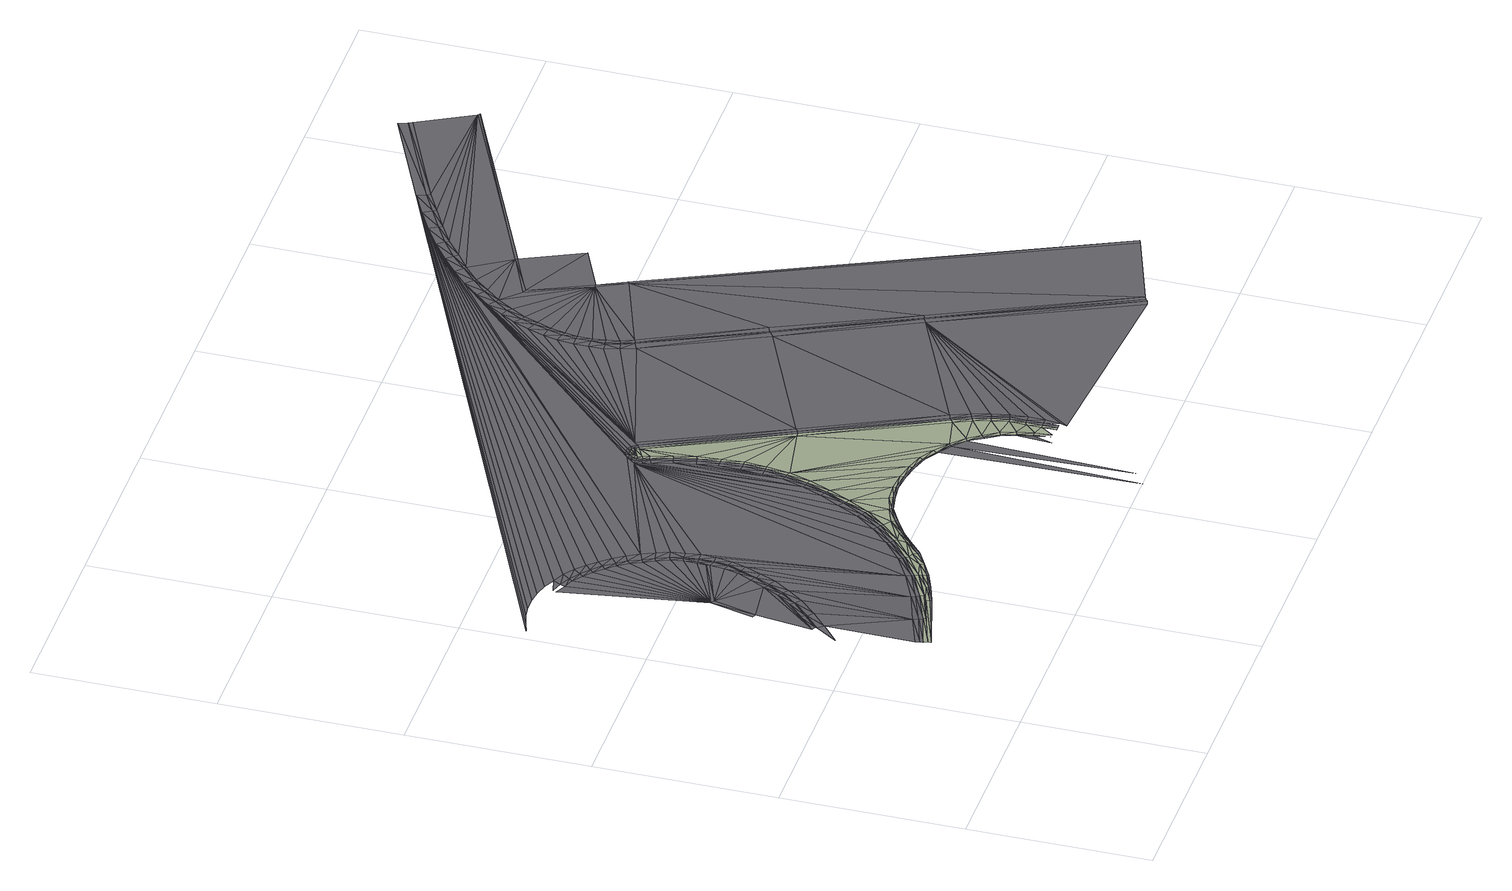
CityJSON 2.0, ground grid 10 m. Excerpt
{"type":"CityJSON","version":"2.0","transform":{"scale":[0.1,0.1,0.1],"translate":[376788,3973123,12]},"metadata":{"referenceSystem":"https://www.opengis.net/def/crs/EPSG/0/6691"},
"CityObjects":{
"road1":{"type":"Road","attributes":{"class":"1040","function":"9020","RoadStructureAttribute.sectionType":"9999"},"geometry":[{"type":"MultiSurface","lod":"3","boundaries":[[[0,1,2]],[[3,2,4]],[[5,4,6]],[[3,0,2]],[[5,3,4]],[[7,5,6]],[[8,9,10]],[[9,1,0]],[[11,12,13]],[[6,14,15]],[[12,10,16]],[[10,9,17]],[[6,15,7]],[[13,18,11]],[[19,9,0]],[[12,16,13]],[[10,17,16]],[[9,19,17]],[[20,21,11]],[[18,22,11]],[[23,0,3]],[[24,25,21]],[[26,3,5]],[[27,5,7]],[[28,19,0]],[[14,29,15]],[[14,30,29]],[[13,16,18]],[[22,20,11]],[[16,17,31]],[[32,24,21]],[[15,33,7]],[[17,19,31]],[[26,23,3]],[[27,26,5]],[[33,27,7]],[[16,31,18]],[[34,28,0]],[[19,28,31]],[[21,20,32]],[[34,0,23]],[[18,31,22]],[[31,28,35]],[[31,36,22]],[[31,35,36]],[[37,38,24]],[[15,29,39]],[[29,30,40]],[[28,34,35]],[[41,37,24]],[[42,24,32]],[[20,43,32]],[[44,23,26]],[[45,34,23]],[[29,40,39]],[[46,26,27]],[[30,47,40]],[[48,27,33]],[[22,36,20]],[[49,41,24]],[[36,35,50]],[[43,51,32]],[[36,50,20]],[[52,49,24]],[[35,34,53]],[[54,45,23]],[[35,53,50]],[[33,15,55]],[[46,44,26]],[[56,52,24]],[[48,46,27]],[[51,57,32]],[[55,48,33]],[[34,45,53]],[[15,39,55]],[[58,56,24]],[[57,59,32]],[[60,54,23]],[[42,61,24]],[[62,63,64]],[[65,58,24]],[[66,63,37]],[[20,50,43]],[[59,42,32]],[[41,66,37]],[[67,65,24]],[[61,68,24]],[[39,40,69]],[[40,47,70]],[[71,67,24]],[[50,53,72]],[[73,71,24]],[[68,73,24]],[[50,72,43]],[[53,45,74]],[[53,74,72]],[[60,23,44]],[[40,70,69]],[[47,75,70]],[[39,69,55]],[[76,66,41]],[[64,63,77]],[[63,66,77]],[[49,76,41]],[[45,54,74]],[[43,72,51]],[[72,74,78]],[[72,78,51]],[[79,76,49]],[[52,79,49]],[[69,80,55]],[[74,54,81]],[[77,66,82]],[[66,76,82]],[[74,81,78]],[[83,44,46]],[[84,46,48]],[[85,48,55]],[[69,70,80]],[[51,78,57]],[[70,75,86]],[[87,60,44]],[[54,60,81]],[[88,79,52]],[[56,88,52]],[[78,89,57]],[[78,81,89]],[[80,90,55]],[[76,79,91]],[[82,76,91]],[[92,87,44]],[[70,86,80]],[[84,83,46]],[[81,93,89]],[[85,84,48]],[[81,60,93]],[[90,85,55]],[[94,92,44]],[[95,88,56]],[[57,89,59]],[[58,95,56]],[[89,96,59]],[[60,87,93]],[[59,97,42]],[[89,93,96]],[[79,88,98]],[[97,61,42]],[[91,79,98]],[[65,99,58]],[[99,95,58]],[[59,96,97]],[[93,100,96]],[[93,87,100]],[[96,101,97]],[[61,97,68]],[[67,102,65]],[[102,99,65]],[[88,95,103]],[[96,100,101]],[[101,104,97]],[[87,92,100]],[[98,88,103]],[[71,105,67]],[[97,104,68]],[[80,86,106]],[[105,102,67]],[[100,107,101]],[[73,108,71]],[[68,104,73]],[[108,105,71]],[[100,92,107]],[[104,108,73]],[[80,106,90]],[[101,107,104]],[[95,99,109]],[[107,110,104]],[[103,95,109]],[[104,110,108]],[[92,94,107]],[[86,111,106]],[[107,94,110]],[[86,112,111]],[[99,102,113]],[[109,99,113]],[[102,105,114]],[[94,115,110]],[[116,83,84]],[[105,108,117]],[[108,110,117]],[[113,102,114]],[[118,84,85]],[[114,105,117]],[[117,110,115]],[[119,85,90]],[[106,120,90]],[[118,116,84]],[[119,118,85]],[[120,121,90]],[[121,119,90]],[[106,111,120]],[[111,112,122]],[[111,122,120]],[[112,123,122]],[[120,124,121]],[[125,116,118]],[[120,122,124]],[[126,118,119]],[[122,123,127]],[[128,119,121]],[[122,127,124]],[[123,129,127]],[[126,125,118]],[[128,126,119]],[[130,128,121]],[[121,124,131]],[[124,127,131]],[[130,121,131]],[[127,129,132]],[[133,125,126]],[[127,132,131]],[[129,134,132]],[[135,126,128]],[[136,128,130]],[[135,133,126]],[[136,135,128]],[[137,136,130]],[[130,131,137]],[[131,132,138]],[[44,83,139]],[[132,134,140]],[[94,44,139]],[[131,138,137]],[[141,133,135]],[[132,140,138]],[[134,142,140]],[[143,135,136]],[[144,136,137]],[[143,141,135]],[[115,94,139]],[[113,114,139]],[[144,143,136]],[[145,137,138]],[[114,117,139]],[[117,115,139]],[[83,116,139]],[[145,144,137]],[[146,145,138]],[[140,142,147]],[[138,140,146]],[[148,141,143]],[[149,150,151]],[[142,152,147]],[[140,147,146]],[[153,143,144]],[[141,139,133]],[[116,125,139]],[[153,148,143]],[[154,144,145]],[[154,153,144]],[[155,154,145]],[[156,145,146]],[[147,152,157]],[[125,133,139]],[[158,148,153]],[[146,147,156]],[[145,156,155]],[[64,159,160]],[[161,153,154]],[[152,162,157]],[[161,158,153]],[[147,157,156]],[[163,154,155]],[[163,161,154]],[[164,163,155]],[[156,165,155]],[[166,158,161]],[[113,139,167]],[[157,162,168]],[[155,165,164]],[[169,161,163]],[[141,148,139]],[[109,170,103]],[[156,157,165]],[[169,166,161]],[[171,163,164]],[[162,172,168]],[[171,169,163]],[[157,168,165]],[[173,171,164]],[[174,158,166]],[[148,158,175]],[[176,166,169]],[[165,177,164]],[[178,175,158]],[[174,178,158]],[[179,176,169]],[[179,169,171]],[[164,177,173]],[[168,172,180]],[[181,166,176]],[[182,171,173]],[[182,179,171]],[[165,168,177]],[[181,174,166]],[[183,176,179]],[[148,175,139]],[[172,184,180]],[[185,182,173]],[[168,180,177]],[[186,183,179]],[[187,176,183]],[[187,181,176]],[[186,179,182]],[[177,188,173]],[[189,186,182]],[[187,183,186]],[[189,182,185]],[[190,187,186]],[[191,189,185]],[[190,186,189]],[[180,184,192]],[[181,187,190]],[[193,190,189]],[[177,180,188]],[[194,181,190]],[[193,189,191]],[[184,195,192]],[[174,181,194]],[[175,178,196]],[[139,175,197]],[[194,190,193]],[[178,174,198]],[[198,174,194]],[[180,192,188]],[[199,193,191]],[[200,139,197]],[[197,175,196]],[[196,178,198]],[[201,194,193]],[[202,203,173]],[[139,200,204]],[[202,173,188]],[[198,194,201]],[[201,193,199]],[[205,206,207]],[[197,196,208]],[[200,197,209]],[[196,198,210]],[[204,200,211]],[[139,204,167]],[[210,198,201]],[[211,200,209]],[[209,197,208]],[[208,196,210]],[[212,201,199]],[[213,204,211]],[[167,204,213]],[[210,201,212]],[[209,208,214]],[[211,209,215]],[[213,211,216]],[[208,210,217]],[[218,167,213]],[[217,210,212]],[[216,211,215]],[[215,209,214]],[[192,195,219]],[[214,208,217]],[[220,213,216]],[[218,213,220]],[[221,167,218]],[[222,218,220]],[[188,192,202]],[[195,207,219]],[[223,221,218]],[[223,218,222]],[[224,223,222]],[[192,219,202]],[[185,173,225]],[[226,221,223]],[[216,215,227]],[[228,223,224]],[[220,216,227]],[[229,230,206]],[[217,212,231]],[[215,214,231]],[[214,217,231]],[[222,220,227]],[[232,228,224]],[[228,226,223]],[[224,222,227]],[[232,224,227]],[[215,231,227]],[[233,228,232]],[[234,233,232]],[[234,232,227]],[[191,185,225]],[[235,226,228]],[[233,235,228]],[[219,207,236]],[[227,237,234]],[[225,173,203]],[[237,233,234]],[[231,238,227]],[[238,237,227]],[[207,206,236]],[[199,191,225]],[[202,219,203]],[[239,235,233]],[[237,239,233]],[[219,236,203]],[[212,199,225]],[[238,240,237]],[[240,239,237]],[[241,238,231]],[[231,212,225]],[[236,206,230]],[[203,236,242]],[[243,240,238]],[[225,241,231]],[[236,230,242]],[[244,245,240]],[[241,243,238]],[[230,246,247]],[[248,249,250]],[[242,230,251]],[[230,247,251]],[[243,244,240]],[[252,113,167]],[[247,246,253]],[[254,225,203]],[[246,255,253]],[[254,203,242]],[[256,248,257]],[[255,249,258]],[[249,248,256]],[[253,255,258]],[[258,249,256]],[[247,253,259]],[[251,247,259]],[[260,256,261]],[[253,258,262]],[[258,256,260]],[[259,253,262]],[[262,258,260]],[[263,242,251]],[[264,260,261]],[[265,241,225]],[[266,251,259]],[[263,254,242]],[[267,262,260]],[[268,259,262]],[[269,243,241]],[[264,267,260]],[[254,265,225]],[[266,263,251]],[[267,268,262]],[[268,266,259]],[[270,271,264]],[[272,244,243]],[[265,269,241]],[[271,273,264]],[[271,274,273]],[[264,273,267]],[[269,272,243]],[[274,275,273]],[[273,276,267]],[[267,276,268]],[[273,275,276]],[[263,277,254]],[[277,265,254]],[[278,279,275]],[[276,280,268]],[[268,280,266]],[[275,281,276]],[[266,282,263]],[[282,277,263]],[[280,282,266]],[[276,281,280]],[[275,279,281]],[[277,283,265]],[[283,269,265]],[[281,284,280]],[[280,284,282]],[[282,285,277]],[[279,286,281]],[[285,283,277]],[[284,285,282]],[[281,286,284]],[[283,287,269]],[[287,272,269]],[[286,288,284]],[[284,288,285]],[[285,289,283]],[[289,287,283]],[[288,289,285]],[[221,252,167]],[[290,291,150]],[[226,252,221]],[[291,292,150]],[[109,113,170]],[[293,240,245]],[[91,98,294]],[[292,151,150]],[[98,103,294]],[[295,160,159]],[[77,82,296]],[[82,91,296]],[[149,295,150]],[[297,298,245]],[[299,297,245]],[[298,300,245]],[[64,77,159]],[[300,301,245]],[[301,302,245]],[[245,244,299]],[[302,303,245]],[[303,304,245]],[[304,305,245]],[[305,306,245]],[[244,272,307]],[[306,308,245]],[[278,309,310]],[[279,278,310]],[[286,279,310]],[[308,293,245]],[[235,239,293]],[[288,286,310]],[[272,287,310]],[[239,240,293]],[[289,288,310]],[[287,289,310]],[[226,235,252]],[[244,307,299]],[[272,310,307]],[[297,311,298]],[[298,311,300]],[[297,299,312]],[[311,297,313]],[[313,297,312]],[[309,314,310]],[[311,315,300]],[[113,252,316]],[[300,315,301]],[[311,313,317]],[[318,311,317]],[[313,312,319]],[[317,313,319]],[[318,315,311]],[[315,320,301]],[[318,317,321]],[[317,319,322]],[[315,318,323]],[[323,318,321]],[[321,317,322]],[[301,320,302]],[[324,315,323]],[[320,315,324]],[[312,299,325]],[[320,326,302]],[[327,320,324]],[[299,307,325]],[[319,312,328]],[[326,320,327]],[[302,326,303]],[[329,326,327]],[[322,319,330]],[[312,325,328]],[[113,316,170]],[[326,331,303]],[[319,328,330]],[[331,326,329]],[[332,331,329]],[[303,331,304]],[[331,333,304]],[[333,331,332]],[[325,307,334]],[[235,293,252]],[[335,333,332]],[[328,325,336]],[[103,170,294]],[[307,310,334]],[[304,333,305]],[[330,328,337]],[[325,334,336]],[[338,333,335]],[[333,338,305]],[[328,336,337]],[[339,338,335]],[[296,91,294]],[[305,338,306]],[[340,338,339]],[[338,340,306]],[[323,321,341]],[[321,322,341]],[[324,323,341]],[[342,340,339]],[[327,324,341]],[[334,310,343]],[[329,327,341]],[[336,334,344]],[[322,330,345]],[[332,329,341]],[[306,340,308]],[[310,314,343]],[[337,336,346]],[[347,340,342]],[[77,296,159]],[[335,332,341]],[[340,347,308]],[[334,343,344]],[[348,347,342]],[[330,337,345]],[[336,344,346]],[[339,335,341]],[[342,339,341]],[[322,345,341]],[[295,159,150]],[[308,347,293]],[[349,347,348]],[[348,342,341]],[[337,346,345]],[[347,349,293]],[[350,349,348]],[[351,348,341]],[[352,351,341]],[[353,349,350]],[[293,349,252]],[[354,352,341]],[[341,345,354]],[[355,353,350]],[[349,353,252]],[[345,356,354]],[[354,357,352]],[[348,351,358]],[[350,348,358]],[[346,359,345]],[[360,353,355]],[[252,353,316]],[[351,352,358]],[[361,360,355]],[[357,362,352]],[[363,356,345]],[[353,360,316]],[[355,350,358]],[[352,362,358]],[[361,355,358]],[[364,360,361]],[[316,360,170]],[[359,363,345]],[[365,364,361]],[[360,364,170]],[[366,364,365]],[[170,364,294]],[[367,366,365]],[[364,366,294]],[[368,366,367]],[[294,366,296]],[[369,368,367]],[[366,368,296]],[[362,370,358]],[[371,368,369]],[[296,368,159]],[[372,371,369]],[[368,371,159]],[[373,371,372]],[[159,371,150]],[[374,373,372]],[[371,373,150]],[[361,358,375]],[[365,361,375]],[[370,375,358]],[[367,365,375]],[[376,373,374]],[[369,367,375]],[[372,369,375]],[[150,373,377]],[[374,372,375]],[[378,376,374]],[[373,376,377]],[[378,374,375]]],"semantics":{"surfaces":[{"type":"TrafficArea","function":"1000"},{"type":"AuxiliaryTrafficArea","function":"3000"},{"type":"TrafficArea","function":"2000"}],"values":[0,0,1,0,0,1,0,0,0,1,0,0,1,2,0,0,0,0,2,2,0,2,0,1,0,1,0,0,2,0,2,1,0,0,0,1,0,0,0,2,0,0,0,0,0,2,1,0,0,2,2,2,0,0,1,0,0,1,0,2,0,2,0,2,0,0,0,1,0,2,0,2,1,0,1,2,2,0,2,0,2,0,0,2,0,2,2,1,0,2,0,2,2,0,0,0,0,1,0,1,0,0,0,0,0,0,0,0,0,0,1,0,0,0,0,0,0,1,1,0,0,0,0,0,0,0,0,1,0,0,0,1,0,0,0,0,1,0,0,0,0,0,0,2,0,0,2,0,0,0,0,0,0,0,2,0,0,0,0,0,0,0,0,0,1,0,0,0,0,0,0,0,1,0,0,0,0,0,0,1,0,0,0,0,0,0,0,0,0,0,0,0,0,1,1,0,0,1,1,1,0,1,0,1,0,1,0,0,1,1,0,0,0,1,1,1,1,0,0,1,0,0,1,0,0,1,1,1,0,0,0,1,0,1,0,0,1,0,0,0,0,1,0,0,0,1,1,0,1,0,0,0,1,0,0,0,0,1,0,1,1,0,0,0,1,1,0,0,0,0,1,1,0,1,1,0,0,0,1,0,0,0,1,0,1,0,0,1,1,0,0,0,1,0,0,0,0,1,0,0,1,0,1,0,0,0,0,1,1,0,0,0,0,1,0,0,1,0,1,0,0,0,0,1,0,1,0,0,0,0,0,0,0,1,1,0,0,0,0,1,0,1,0,1,0,0,0,0,0,0,0,0,0,0,1,0,0,1,1,1,1,1,0,1,1,1,0,1,1,1,0,1,1,0,0,1,1,1,1,0,1,1,1,0,1,1,1,1,1,0,1,1,1,1,1,1,1,0,0,0,1,1,1,1,1,0,1,1,0,0,1,1,0,0,1,1,0,1,0,1,1,0,0,0,0,1,1,0,0,0,1,0,1,0,0,0,0,0,1,1,1,1,1,1,1,1,1,1,1,1,1,1,0,1,1,1,1,1,1,0,0,1,0,1,0,0,1,1,0,1,1,0,1,1,0,1,1,1,0,0,0,0,0,0,0,0,0,0,0,0,0,0,0,0,0,0,0,0,0,0,0,0,0,0,0,0,0,0,0,0,0,0,0,0,0,0,0,0,0,0,0,0,0,0,0,0,0,0,0,0,0,0,0,0,0,0,0,0,0,0,0,0,0,0,0,0,0,0,0,0,0,0,0,0,0,0,0,0,0,0,0,0,0,0,0,0,0,0,0,0,0,0,0,0,0,0,0,0,0,0,0,0,0,0,0,0,0,0,0,0,0,0,0,2,2,2,0,2,0,2,0,2,2,0,0,0,0,0,2,0,0,0,2,0,2,2,2,0,0,0,2,2,0,0,2,2,0,0,2,2,0,0,2,2,2,2,2,0,0,2,0,2,2,0,2,2,2,0,0,2,0,0,0,0,0,0,0,0,0,0,2,0,0,0,0,0,0,0,0,2,2,2,2,0,2,2,0,2,0,0,2]}}]}
},
"vertices":[
[73,79,2],[54,72,2],[55,70,2],[74,76,2],[55,68,2],[75,74,2],[56,66,2],[76,73,2],[44,112,2],[55,121,2],[52,124,2],[50,126,2],[52,125,2],[59,135,2],[56,64,2],[90,77,3],[61,133,2],[61,132,2],[67,143,3],[64,129,2],[78,160,3],[53,157,3],[73,151,3],[91,85,3],[57,182,3],[51,158,3],[92,83,3],[93,81,3],[72,138,3],[90,75,3],[91,74,3],[69,141,3],[59,181,3],[94,79,3],[79,147,3],[76,149,3],[75,150,3],[50,258,3],[44,261,3],[101,80,3],[102,79,3],[56,256,3],[89,194,3],[82,168,3],[108,93,3],[85,156,3],[109,90,3],[102,78,3],[110,89,3],[61,252,3],[80,158,3],[86,176,3],[66,248,3],[81,158,3],[89,165,3],[111,87,3],[71,243,3],[88,184,3],[75,238,3],[89,192,3],[93,174,3],[89,199,3],[45,263,3],[51,261,3],[53,265,3],[79,232,3],[57,258,3],[82,226,3],[89,206,3],[111,85,3],[112,83,3],[85,220,3],[85,167,3],[88,213,3],[85,166,3],[112,82,3],[63,254,3],[60,262,3],[88,175,3],[68,250,3],[120,89,3],[89,175,3],[66,258,3],[122,101,3],[123,99,3],[124,98,3],[121,87,3],[95,182,3],[73,245,3],[91,183,3],[125,96,3],[71,253,3],[97,191,3],[92,183,3],[97,199,3],[77,239,3],[92,191,3],[90,199,3],[76,248,3],[81,234,3],[93,191,3],[92,199,3],[84,227,3],[81,242,3],[91,207,3],[87,221,3],[128,95,3],[93,199,3],[90,214,3],[85,236,3],[92,207,3],[129,93,3],[130,92,3],[89,229,3],[92,222,3],[96,207,3],[134,111,3],[95,215,3],[135,109,3],[137,108,3],[137,101,3],[138,106,3],[138,100,3],[138,99,3],[144,107,3],[144,121,3],[146,119,3],[145,106,3],[148,118,3],[145,105,3],[149,117,3],[153,114,3],[154,112,3],[153,132,3],[155,111,3],[155,130,3],[157,129,3],[158,128,3],[163,118,3],[166,255,3],[164,117,3],[159,144,3],[164,116,3],[162,142,3],[163,141,3],[165,140,3],[173,121,3],[174,119,3],[165,155,3],[33,271,3],[365,430,3],[26,271,3],[174,118,3],[168,154,3],[169,153,3],[171,152,3],[183,122,3],[183,120,3],[170,166,3],[351,423,3],[47,268,3],[172,165,3],[183,119,3],[174,165,3],[176,164,3],[193,121,3],[174,178,3],[170,260,3],[193,119,3],[176,177,3],[315,400,3],[178,177,3],[193,118,3],[180,176,3],[172,236,3],[167,251,3],[175,189,3],[203,119,3],[168,247,3],[178,189,3],[202,117,3],[174,224,3],[180,189,3],[176,201,3],[202,116,3],[182,189,3],[179,201,3],[176,213,3],[212,116,3],[181,201,3],[178,213,3],[183,201,3],[211,114,3],[180,213,3],[177,225,3],[211,113,3],[171,248,3],[169,252,3],[174,237,3],[182,213,3],[168,255,3],[179,225,3],[220,111,3],[228,105,3],[169,258,3],[223,0,2],[226,103,3],[219,108,3],[172,249,3],[171,252,3],[176,237,3],[170,255,3],[181,226,3],[171,257,3],[174,249,3],[173,253,3],[172,255,3],[178,238,3],[172,259,3],[219,109,3],[173,256,3],[173,262,3],[173,257,3],[173,260,3],[174,258,3],[213,182,3],[175,262,3],[178,258,3],[175,260,3],[231,6,2],[233,97,3],[179,256,3],[175,258,3],[177,260,3],[177,258,3],[178,262,3],[227,104,3],[179,259,3],[180,257,3],[180,261,3],[182,258,3],[215,182,3],[235,98,3],[217,183,3],[219,184,3],[184,260,3],[238,89,3],[239,90,3],[248,65,2],[245,74,3],[245,55,2],[240,91,3],[296,384,3],[243,82,3],[247,109,3],[242,82,3],[249,66,2],[250,57,2],[246,74,3],[245,83,3],[251,66,2],[252,57,2],[248,75,3],[251,99,3],[257,64,2],[249,110,3],[254,90,3],[257,72,2],[256,81,3],[250,111,3],[257,56,2],[259,56,2],[253,112,3],[259,64,2],[261,56,2],[261,64,2],[259,73,2],[253,100,3],[263,55,2],[264,64,2],[258,81,3],[261,73,2],[256,91,3],[255,101,3],[260,82,3],[258,91,3],[264,73,2],[257,102,3],[262,82,3],[260,92,3],[6,266,3],[12,268,3],[19,270,3],[288,375,3],[326,408,3],[40,270,3],[338,416,3],[262,291,3],[260,299,3],[265,283,3],[260,307,3],[260,315,3],[261,324,3],[263,332,3],[266,341,3],[270,350,3],[275,358,3],[295,219,3],[281,367,3],[262,52,2],[329,147,3],[264,299,3],[269,285,3],[266,292,3],[378,43,2],[265,307,3],[305,392,3],[267,292,3],[265,300,3],[270,285,3],[265,315,3],[269,293,3],[272,286,3],[268,300,3],[267,307,3],[298,221,3],[266,323,3],[267,315,3],[299,222,3],[268,322,3],[302,223,3],[268,331,3],[270,330,3],[271,339,3],[332,149,3],[273,338,3],[333,149,3],[335,150,3],[274,347,3],[276,346,3],[279,356,3],[312,319,3],[281,354,3],[381,44,2],[382,45,2],[320,303,3],[384,46,2],[285,364,3],[287,363,3],[292,372,3],[294,371,3],[297,353,3],[299,352,3],[300,380,3],[314,319,3],[301,379,3],[321,304,3],[340,331,3],[324,365,3],[430,62,2],[309,388,3],[310,387,3],[325,364,3],[432,63,2],[318,396,3],[320,394,3],[329,404,3],[330,402,3],[341,411,3],[342,409,3],[444,419,3],[354,418,3],[355,416,3],[367,425,3],[368,423,3],[443,420,3],[426,452,3],[424,457,3],[427,450,3]
]}
